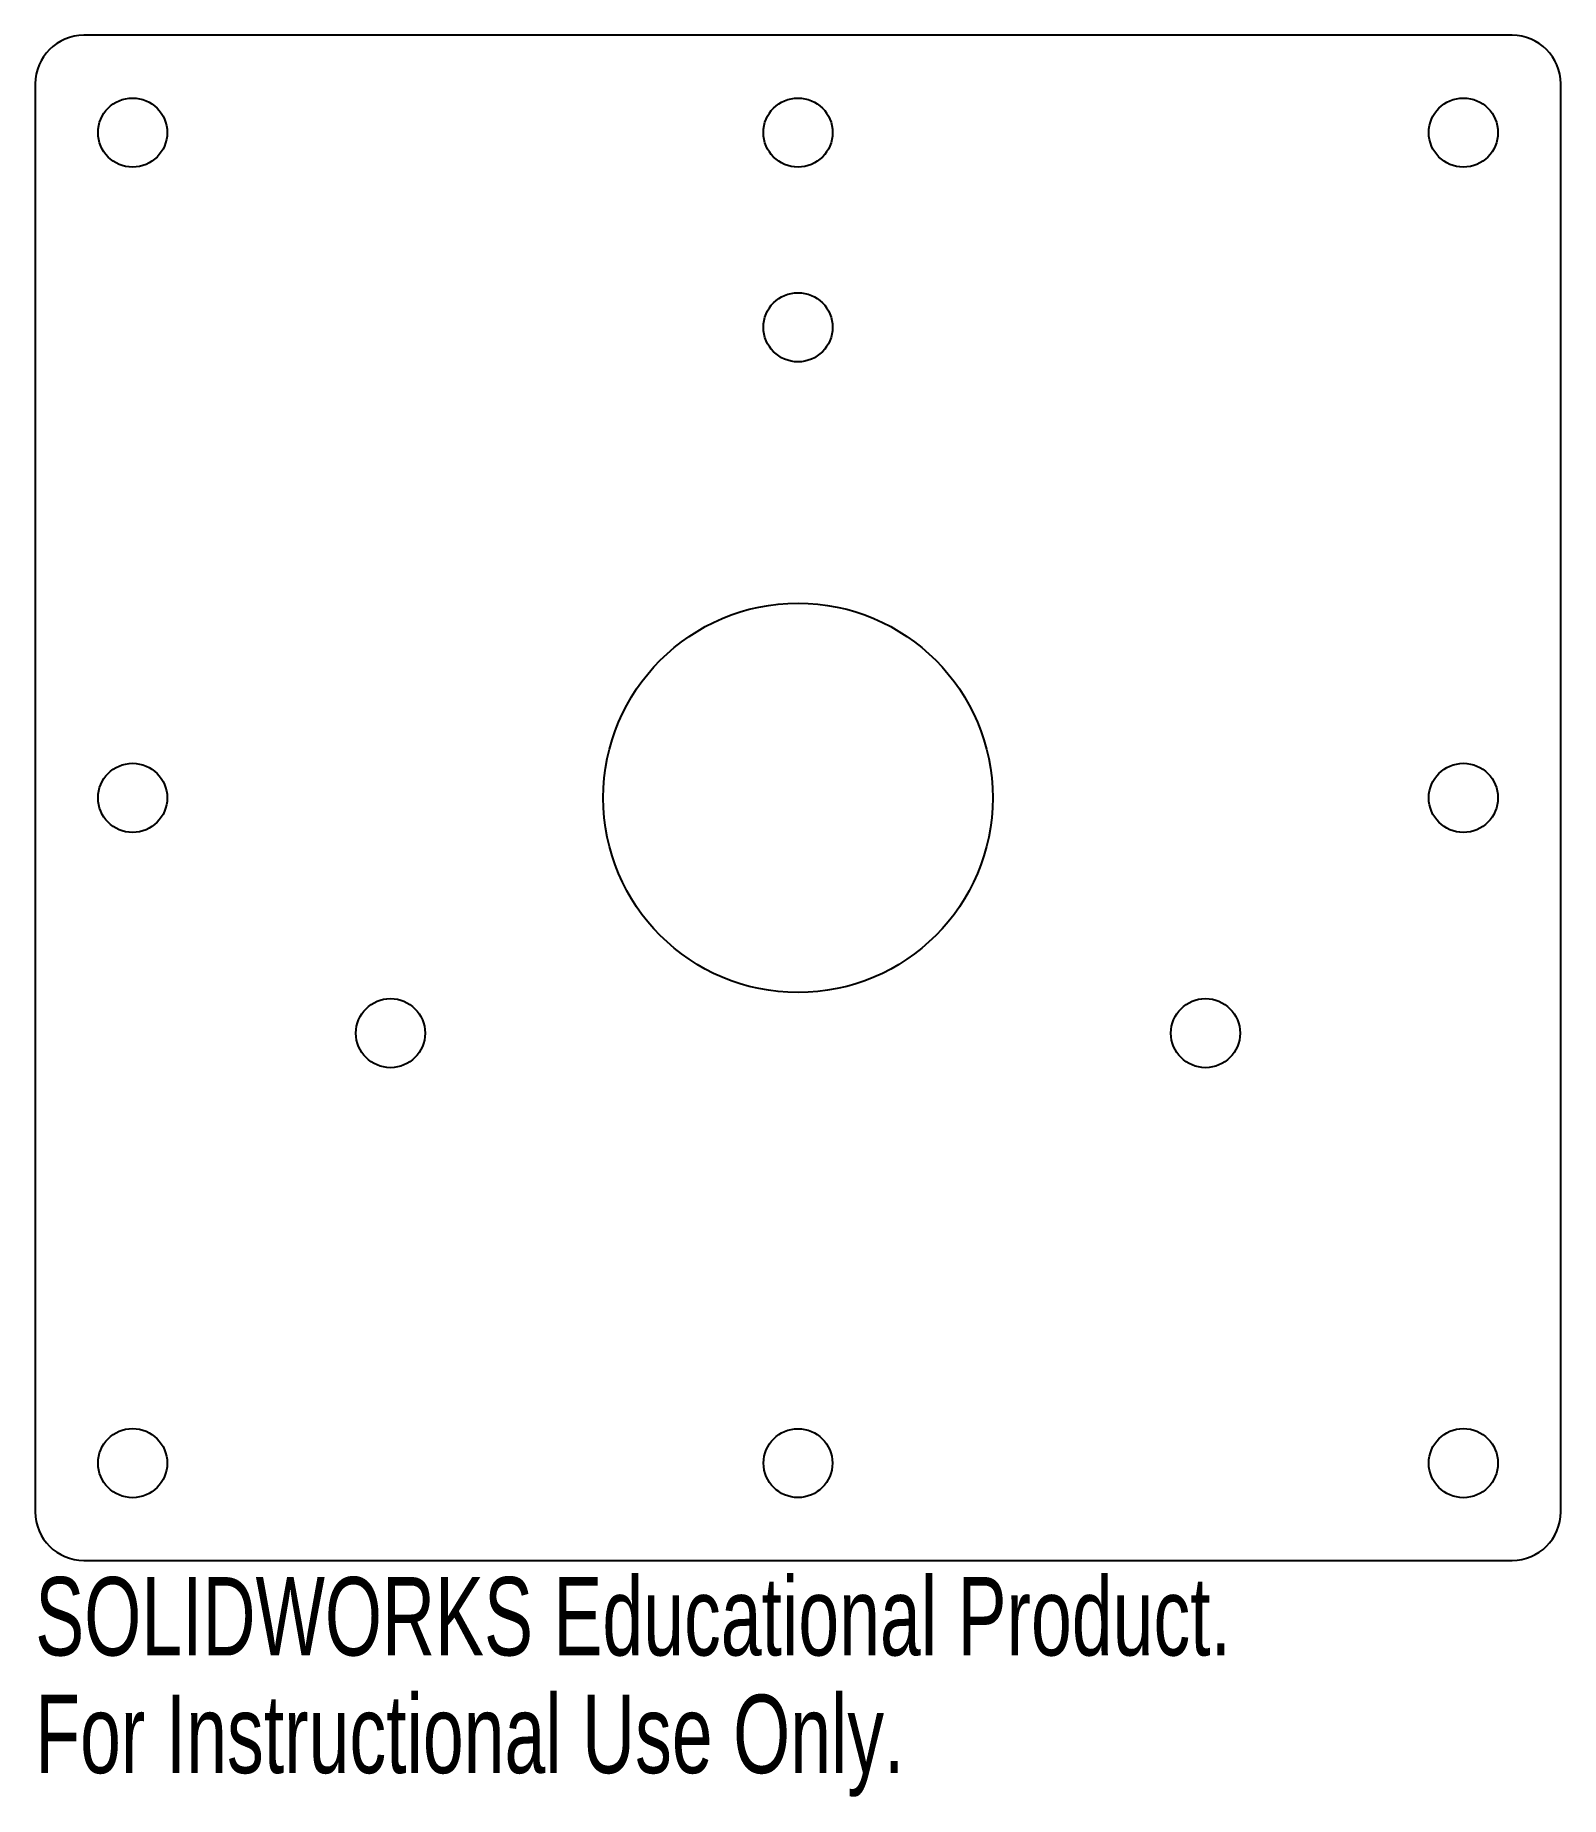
# Model space of a CAD drawing. Header units: millimetres. Extents: x -47 to 47, y -62 to 47.
import ezdxf

# ---------------------------------------------------------------- set-up
doc = ezdxf.new("R2010")
doc.units = ezdxf.units.MM
doc.styles.add('SLDTEXTSTYLE0', font='TXT', dxfattribs={"width": 0.7})

msp = doc.modelspace()

# ---------------------------------------------------------------- linework, layer by layer
at = {"color": 7, "linetype": 'Continuous', "lineweight": 25}
for p, q in [((44, 47), (-44, 47)), ((-47, 44), (-47, -44)), ((47, -44), (47, 44)), ((-44, -47), (44, -47))]:
    msp.add_line(p, q, dxfattribs=at)
for centre, radius in [((-41, 41), 2.13), ((0, 41), 2.13), ((41, 41), 2.13), ((0, 29), 2.13), ((0, 0), 12), ((-41, 0), 2.13), ((41, 0), 2.13), ((-25.11, -14.5), 2.13), ((25.11, -14.5), 2.13), ((-41, -41), 2.13), ((0, -41), 2.12), ((41, -41), 2.13)]:
    msp.add_circle(centre, radius, dxfattribs=at)
for centre, start, end in [((-44, 44), 90, 180), ((44, 44), 0, 90), ((-44, -44), 180, 270), ((44, -44), 270, 0)]:
    msp.add_arc(centre, 3, start, end, dxfattribs=at)

# ---------------------------------------------------------------- texts
at = {"color": 7, "linetype": 'Continuous', "char_height": 4.8336, "attachment_point": 1, "style": 'SLDTEXTSTYLE0'}
for s, insert in [('SOLIDWORKS Educational Product.', (-47, -48.02)), ('For Instructional Use Only.', (-47, -55.27))]:
    msp.add_mtext(s, dxfattribs=dict(at, insert=insert))

doc.saveas('drawing.dxf')
